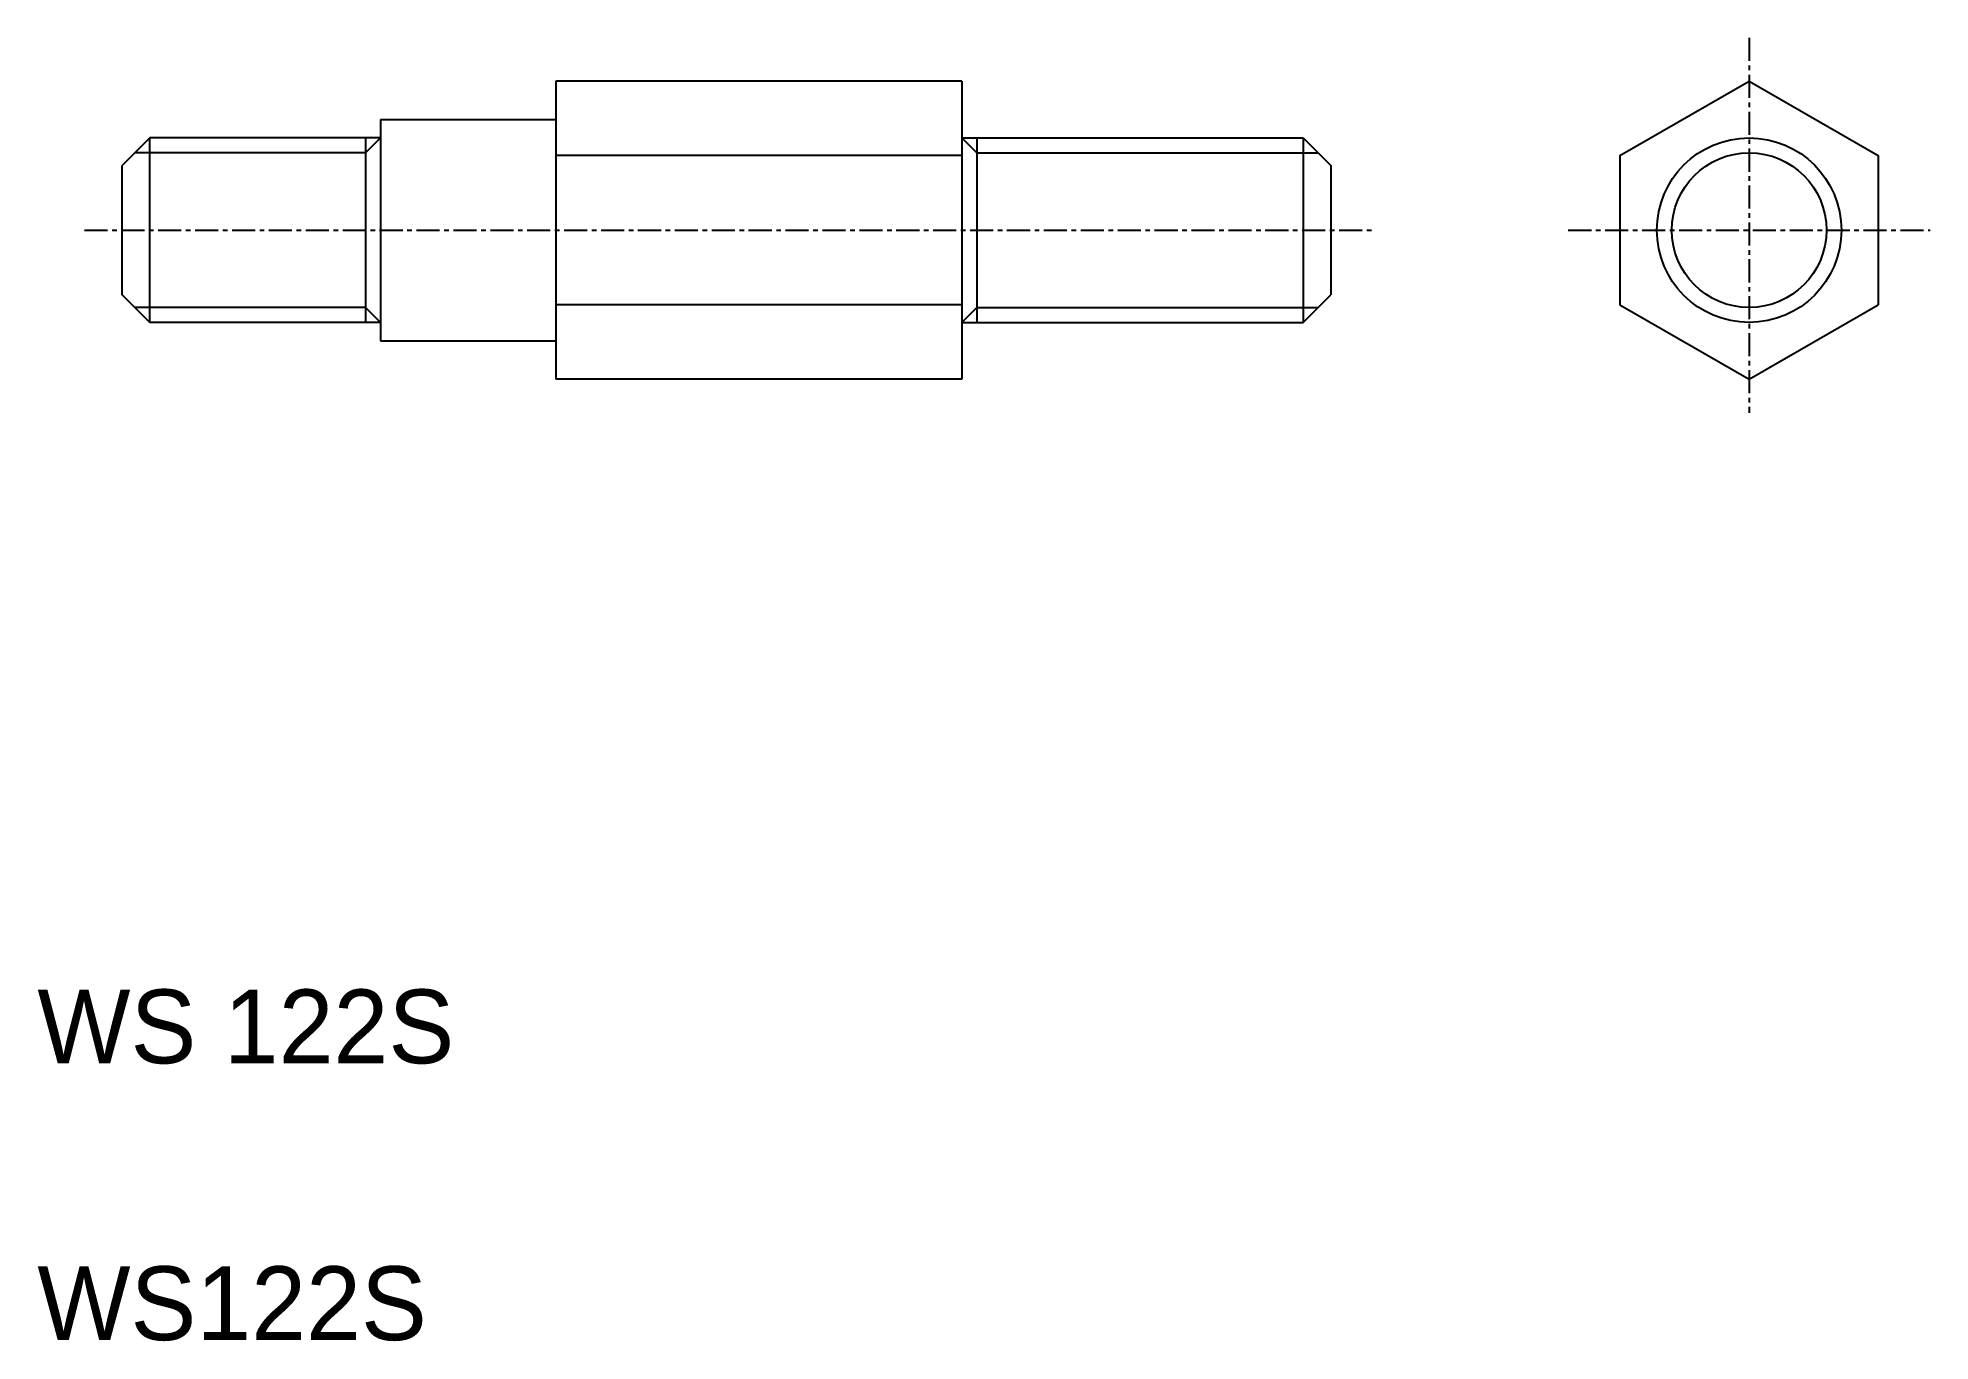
# Model space of a CAD drawing. Extents: x 186 to 288, y 119 to 190.
import ezdxf

# ---------------------------------------------------------------- set-up
doc = ezdxf.new("R2010")
doc.units = 0
doc.linetypes.add('CENTER', pattern=[2, 1.25, -0.25, 0.25, -0.25])
doc.layers.get('0').update_dxf_attribs({"linetype": 'CONTINUOUS'})
doc.layers.add('CENTER', color=1, linetype='CENTER')

msp = doc.modelspace()

# ---------------------------------------------------------------- linework, layer by layer
for p, q in [((235.84, 187.23), (213.84, 187.23)), ((271.51, 183.19), (278.51, 187.23)), ((278.51, 187.23), (285.51, 183.19)), ((204.34, 185.15), (204.34, 173.15)), ((204.34, 185.15), (213.84, 185.15)), ((191.84, 184.15), (190.34, 182.65)), ((204.34, 184.15), (191.84, 184.15)), ((191.84, 174.15), (191.84, 184.15)), ((203.53, 184.15), (203.53, 174.15)), ((235.84, 184.15), (254.34, 184.15)), ((236.65, 184.15), (236.65, 174.15)), ((254.34, 184.15), (255.84, 182.65)), ((254.34, 184.15), (254.34, 174.15)), ((190.34, 175.65), (190.34, 182.65)), ((235.84, 183.19), (213.84, 183.19)), ((235.84, 183.19), (235.84, 183.19)), ((255.84, 182.65), (255.84, 175.65)), ((271.51, 183.19), (271.51, 175.11)), ((285.51, 183.19), (285.51, 175.11)), ((235.84, 179.15), (235.84, 179.15)), ((191.84, 174.15), (190.34, 175.65)), ((254.34, 174.15), (255.84, 175.65)), ((235.84, 175.11), (213.84, 175.11)), ((271.51, 175.11), (278.51, 171.07)), ((278.51, 171.07), (285.51, 175.11)), ((204.34, 174.15), (191.84, 174.15)), ((235.84, 174.15), (254.34, 174.15)), ((204.34, 173.15), (213.84, 173.15)), ((235.84, 171.07), (213.84, 171.07))]:
    msp.add_line(p, q)
at = {"color": 0, "linetype": 'BYBLOCK'}
for p, q in [((213.84, 187.23), (213.84, 171.07)), ((235.84, 187.23), (235.84, 171.07))]:
    msp.add_line(p, q, dxfattribs=at)
at = {"color": 3}
for p, q in [((204.34, 184.15), (203.53, 183.34)), ((235.84, 184.15), (236.65, 183.34)), ((203.53, 183.34), (191.03, 183.34)), ((236.65, 183.34), (255.15, 183.34)), ((203.53, 174.96), (191.03, 174.96)), ((204.34, 174.15), (203.53, 174.96)), ((235.84, 174.15), (236.65, 174.96)), ((236.65, 174.96), (255.15, 174.96))]:
    msp.add_line(p, q, dxfattribs=at)
msp.add_circle((278.51, 179.15), 5)
msp.add_circle((278.51, 179.15), 4.19, dxfattribs=at)
at = {"layer": 'CENTER', "color": 1, "linetype": 'CENTER'}
for p, q in [((278.51, 189.57), (278.51, 169.26)), ((188.29, 179.15), (258.24, 179.15)), ((268.71, 179.15), (288.32, 179.15))]:
    msp.add_line(p, q, dxfattribs=at)

# ---------------------------------------------------------------- texts
for s, p in [('WS 122S', (185.74, 134)), ('WS122S', (185.74, 119))]:
    msp.add_text(s, height=4).set_placement(p)

doc.saveas('drawing.dxf')
